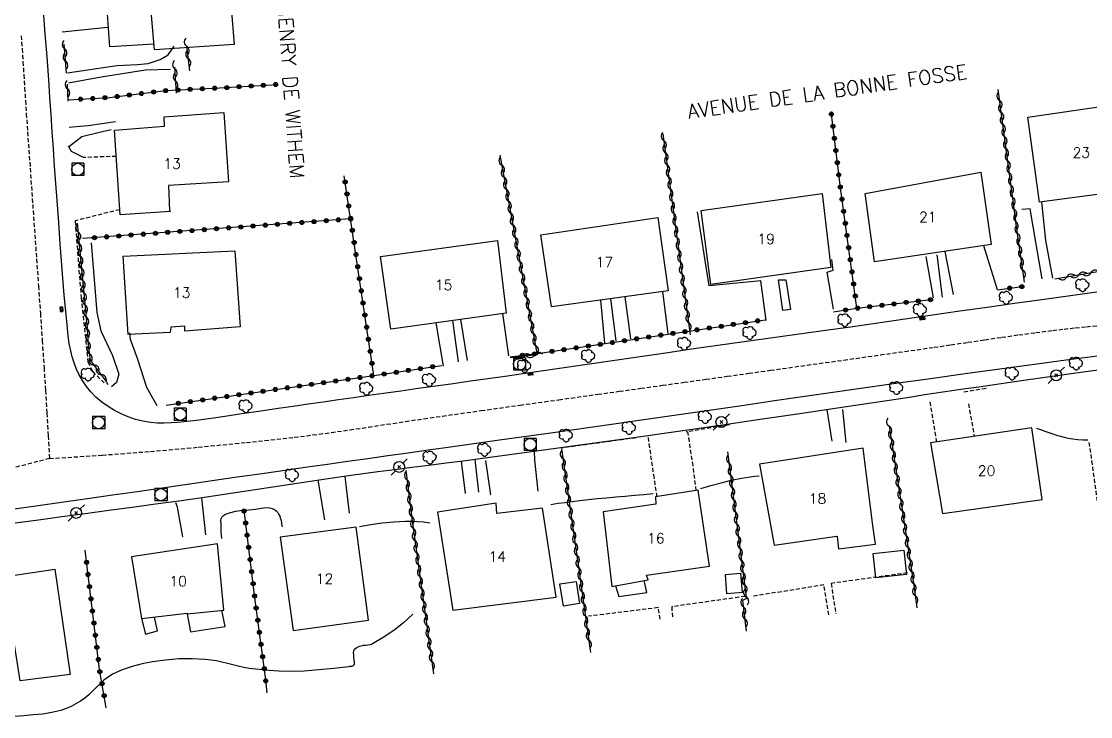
# Model space of a CAD drawing. Header units: millimetres. Extents: x 150997 to 152001, y 151999 to 153001.
# Drawn here: x 151516.8 to 151647.9, y 152318.5 to 152403.7 of the extents above; entities that cross this region are included whole.
import ezdxf
from ezdxf.enums import TextEntityAlignment as Align

# ---------------------------------------------------------------- set-up
doc = ezdxf.new("R2010")
doc.units = ezdxf.units.MM
doc.linetypes.add('DASHED', pattern=[0.75, 0.5, -0.25])
doc.layers.get('0').update_dxf_attribs({"linetype": 'CONTINUOUS'})
for name, color, linetype in [('W0001', 6, 'DASHED'), ('W0014', 7, 'CONTINUOUS'), ('W0017', 7, 'CONTINUOUS'), ('W0101', 7, 'CONTINUOUS'), ('W0104', 1, 'CONTINUOUS'), ('W0112', 1, 'DASHED'), ('W0211', 2, 'CONTINUOUS'), ('W0214', 2, 'CONTINUOUS'), ('W0300', 7, 'CONTINUOUS'), ('W0310', 3, 'CONTINUOUS'), ('W0323', 7, 'CONTINUOUS'), ('W0401', 7, 'CONTINUOUS'), ('W0420', 7, 'CONTINUOUS'), ('W0473', 7, 'CONTINUOUS'), ('W0989', 7, 'CONTINUOUS'), ('W0991', 7, 'CONTINUOUS')]:
    doc.layers.add(name, color=color, linetype=linetype)
doc.styles.get("Standard").update_dxf_attribs({"font": 'romans.shx', "width": 0.85})

# ---------------------------------------------------------------- blocks, each defined once
blk = doc.blocks.new('T473')
for p, q in [((-0.166667, 0.166667), (0.166667, -0.166667)), ((-0.166667, -0.166667), (0.166667, 0.166667)), ((0.500001, 0.500001), (1.000002, 1.000002)), ((-1.000002, -1.000002), (-0.500001, -0.500001))]:
    blk.add_line(p, q)
blk.add_ellipse((0, 0), major_axis=(0.471405, 0.471405), ratio=1, start_param=5.4977871438, end_param=11.780972451)
blk = doc.blocks.new('T420')
for p, q in [((0.75, 0.75), (-0.75, 0.75)), ((-0.75, 0.75), (-0.75, -0.75)), ((0.75, 0.75), (0.75, -0.75)), ((0.75, -0.75), (-0.75, -0.75))]:
    blk.add_line(p, q)
blk.add_ellipse((0, 0), major_axis=(-0.53, 0.53), ratio=1, start_param=3.926991, end_param=10.210176)
blk = doc.blocks.new('T401')
for p, q in [((-0.3, 0.3), (0, 0.3)), ((-0.3, -0.25), (-0.3, 0.3)), ((-0.3, 0.15), (0, 0.15)), ((-0.3, 0), (0, 0)), ((0, 0.3), (0, -0.25)), ((-0.3, -0.15), (0, -0.15)), ((-0.3, -0.25), (-0.3, -0.3)), ((-0.3, -0.3), (0, -0.3)), ((0, -0.3), (0, -0.25))]:
    blk.add_line(p, q)
blk = doc.blocks.new('T300')
for p, q in [((-0.8, 0.51), (-0.86, 0.34)), ((-0.86, 0.34), (-0.86, 0.17)), ((-0.86, 0.17), (-0.74, 0.06)), ((-0.69, 0.63), (-0.8, 0.51)), ((-0.8, -0.06), (-0.74, 0.06)), ((-0.74, 0.06), (-0.69, 0.11)), ((-0.57, 0.69), (-0.69, 0.63)), ((-0.46, 0.69), (-0.57, 0.69)), ((-0.29, 0.63), (-0.46, 0.69)), ((-0.29, 0.63), (-0.17, 0.74)), ((-0.23, 0.57), (-0.29, 0.63)), ((-0.17, 0.74), (-0.06, 0.8)), ((-0.06, 0.8), (0.06, 0.8)), ((0.06, 0.8), (0.23, 0.74)), ((0.23, 0.74), (0.34, 0.63)), ((0.34, 0.63), (0.4, 0.51)), ((0.46, 0.46), (0.34, 0.46)), ((0.4, 0.51), (0.4, 0.46)), ((0.57, 0.4), (0.46, 0.46)), ((0.57, 0.4), (0.69, 0.29)), ((0.69, 0.29), (0.74, 0.17)), ((0.74, 0.06), (0.69, -0.17)), ((0.74, 0.17), (0.74, 0.06)), ((-0.8, -0.17), (-0.8, -0.06)), ((-0.8, -0.23), (-0.8, -0.17)), ((-0.74, -0.34), (-0.8, -0.23)), ((-0.69, -0.4), (-0.74, -0.34)), ((-0.51, -0.46), (-0.69, -0.4)), ((-0.4, -0.46), (-0.51, -0.46)), ((-0.4, -0.46), (-0.34, -0.46)), ((-0.34, -0.46), (-0.34, -0.4)), ((-0.34, -0.51), (-0.34, -0.46)), ((-0.29, -0.63), (-0.34, -0.51)), ((-0.17, -0.74), (-0.29, -0.63)), ((-0.06, -0.8), (-0.17, -0.74)), ((0.06, -0.8), (-0.06, -0.8)), ((0.17, -0.74), (0.06, -0.8)), ((0.23, -0.69), (0.17, -0.74)), ((0.29, -0.46), (0.23, -0.46)), ((0.29, -0.63), (0.23, -0.69)), ((0.46, -0.4), (0.29, -0.46)), ((0.34, -0.51), (0.29, -0.63)), ((0.34, -0.51), (0.34, -0.46)), ((0.57, -0.34), (0.46, -0.4)), ((0.63, -0.29), (0.57, -0.34)), ((0.69, -0.17), (0.63, -0.29))]:
    blk.add_line(p, q)
blk = doc.blocks.new('t310o')
at = {"color": 0, "linetype": 'Continuous'}
for centre, start, end in [((-0.5, 0.38), 216.8699, 323.1304), ((0.5, -0.37), 36.8699, 143.1303)]:
    blk.add_arc(centre, 0.625, start, end, dxfattribs=at)
blk = doc.blocks.new('t323o')
at = {"color": 0, "linetype": 'Continuous'}
for radius in [0.25, 0.15]:
    blk.add_circle((0, 0), radius, dxfattribs=at)

msp = doc.modelspace()

# ---------------------------------------------------------------- linework, layer by layer
at = {"layer": 'W0001'}
for points in [[(151516.78, 152401.95), (151516.88, 152400.35), (151516.99, 152398.76), (151517.09, 152397.17), (151517.19, 152395.58), (151517.29, 152393.99), (151517.4, 152392.39), (151517.55, 152390.17), (151517.71, 152387.94), (151517.87, 152385.72), (151518.02, 152383.49), (151518.18, 152381.27), (151518.34, 152379.04), (151518.5, 152376.82), (151518.65, 152374.6), (151518.89, 152371.26), (151519.12, 152367.93), (151519.35, 152364.6), (151519.57, 152361.27), (151519.74, 152358.48), (151519.92, 152355.7), (151520.08, 152352.91), (151520.24, 152350.13)], [(151520.24, 152350.13), (151526.72, 152350.55), (151532.62, 152351), (151538.51, 152351.52), (151544.39, 152352.1), (151550.27, 152352.74), (151552.55, 152353.02), (151554.82, 152353.32), (151557.09, 152353.64), (151559.36, 152353.98), (151561.63, 152354.33), (151563.9, 152354.67), (151566.17, 152355.01), (151568.44, 152355.34), (151573.2, 152356.01), (151577.96, 152356.68), (151582.72, 152357.34), (151587.48, 152358.01), (151590.13, 152358.38), (151592.78, 152358.74), (151595.43, 152359.11), (151598.08, 152359.48), (151600.73, 152359.85), (151603.38, 152360.21), (151606.02, 152360.58), (151608.67, 152360.95), (151613.17, 152361.58), (151617.66, 152362.2), (151622.16, 152362.84), (151626.65, 152363.47), (151628.73, 152363.77), (151630.81, 152364.07), (151632.89, 152364.38), (151634.97, 152364.69), (151637.05, 152365), (151639.13, 152365.29), (151641.21, 152365.57), (151643.3, 152365.84), (151644.68, 152366), (151646.06, 152366.15), (151647.44, 152366.29), (151648.82, 152366.43)], [(151520.24, 152350.13), (151514.73, 152348.7), (151510.66, 152347.82), (151506.57, 152347), (151502.48, 152346.22), (151498.39, 152345.48), (151496.08, 152345.1), (151493.76, 152344.75), (151491.44, 152344.43), (151489.12, 152344.12), (151486.8, 152343.82), (151484.48, 152343.51), (151482.16, 152343.19), (151479.85, 152342.85), (151476.06, 152342.28), (151472.27, 152341.71), (151468.48, 152341.1), (151464.71, 152340.37), (151459.07, 152339.12), (151453.45, 152337.75), (151447.87, 152336.25), (151442.32, 152334.63)]]:
    msp.add_lwpolyline(points, dxfattribs=at)
at = {"layer": 'W0014'}
for points in [[(151653.08, 152371.15), (151647.52, 152370.37), (151641.96, 152369.6), (151638.61, 152369.13), (151635.25, 152368.66), (151631.9, 152368.18), (151628.55, 152367.7), (151625.2, 152367.22), (151621.85, 152366.73), (151618.49, 152366.25), (151615.14, 152365.78), (151612.79, 152365.45), (151610.45, 152365.12), (151608.1, 152364.79), (151605.75, 152364.46), (151603.4, 152364.14), (151601.05, 152363.81), (151598.71, 152363.48), (151596.36, 152363.14), (151594.1, 152362.82), (151591.84, 152362.49), (151589.58, 152362.16), (151587.32, 152361.82), (151585.06, 152361.49), (151582.8, 152361.16), (151580.54, 152360.83), (151578.28, 152360.51), (151576.14, 152360.2), (151574.01, 152359.9), (151571.88, 152359.6), (151569.74, 152359.3), (151567.61, 152359), (151565.47, 152358.7), (151563.34, 152358.4), (151561.21, 152358.1), (151559.36, 152357.84), (151557.51, 152357.57), (151555.67, 152357.31), (151553.82, 152357.04), (151551.97, 152356.78), (151550.13, 152356.51), (151548.28, 152356.25), (151546.43, 152355.99), (151543.83, 152355.6), (151541.22, 152355.19), (151538.61, 152354.82), (151535.98, 152354.56), (151535.15, 152354.5), (151534.31, 152354.46), (151533.47, 152354.46), (151532.62, 152354.54), (151531.7, 152354.7), (151530.8, 152354.93), (151529.91, 152355.23), (151529.05, 152355.6), (151528.22, 152356.02), (151527.42, 152356.51), (151526.65, 152357.05), (151525.94, 152357.66), (151525.33, 152358.3), (151524.77, 152358.98), (151524.27, 152359.7), (151523.83, 152360.47), (151523.5, 152361.16), (151523.25, 152361.88), (151523.04, 152362.61), (151522.85, 152363.35), (151522.67, 152364.25), (151522.55, 152365.16), (151522.45, 152366.08), (151522.35, 152366.99), (151522.04, 152370.14), (151521.79, 152373.31), (151521.56, 152376.47), (151521.33, 152379.63), (151521.17, 152381.75), (151521.02, 152383.86), (151520.87, 152385.97), (151520.73, 152388.09), (151520.58, 152390.2), (151520.44, 152392.32), (151520.29, 152394.43), (151520.14, 152396.55), (151519.94, 152399.36), (151519.73, 152402.18), (151519.52, 152404.99)], [(151514.8, 152343.78), (151516.82, 152344.07), (151518.84, 152344.36), (151520.85, 152344.64), (151522.87, 152344.93), (151524.89, 152345.22), (151527.95, 152345.66), (151531.02, 152346.1), (151534.08, 152346.54), (151537.15, 152346.98), (151540.21, 152347.42), (151543.28, 152347.87), (151546.34, 152348.31), (151549.41, 152348.74), (151551.88, 152349.1), (151554.34, 152349.44), (151556.81, 152349.79), (151559.28, 152350.14), (151561.75, 152350.49), (151564.22, 152350.83), (151566.68, 152351.18), (151569.15, 152351.53), (151575.44, 152352.41), (151581.72, 152353.3), (151588.01, 152354.18), (151594.29, 152355.08), (151598.01, 152355.61), (151601.73, 152356.15), (151605.45, 152356.69), (151609.17, 152357.23), (151612.89, 152357.77), (151616.61, 152358.31), (151620.33, 152358.85), (151624.05, 152359.37), (151628.29, 152359.96), (151632.54, 152360.55), (151636.79, 152361.12), (151641.04, 152361.7), (151644.92, 152362.22), (151648.8, 152362.74)], [(151651.68, 152361.32), (151647.31, 152360.74), (151642.95, 152360.14), (151638.59, 152359.52), (151634.23, 152358.9), (151632.02, 152358.58), (151629.82, 152358.25), (151627.62, 152357.92), (151625.42, 152357.59), (151623.21, 152357.26), (151621.01, 152356.92), (151618.81, 152356.59), (151616.6, 152356.26), (151612, 152355.58), (151607.41, 152354.9), (151602.8, 152354.22), (151598.2, 152353.55), (151591.92, 152352.67), (151585.63, 152351.8), (151579.35, 152350.94), (151573.06, 152350.09), (151570.97, 152349.82), (151568.88, 152349.55), (151566.78, 152349.28), (151564.69, 152349.02), (151562.6, 152348.75), (151560.51, 152348.48), (151558.42, 152348.2), (151556.33, 152347.92), (151554.15, 152347.61), (151551.98, 152347.29), (151549.81, 152346.96), (151547.65, 152346.63), (151545.48, 152346.29), (151543.31, 152345.96), (151541.14, 152345.64), (151538.97, 152345.33), (151536.1, 152344.92), (151533.23, 152344.52), (151530.37, 152344.13), (151527.5, 152343.75), (151524.63, 152343.36), (151521.76, 152342.97), (151518.89, 152342.58), (151516.03, 152342.19)]]:
    msp.add_lwpolyline(points, dxfattribs=at)
at = {"layer": 'W0017'}
for points in [[(151527.37, 152402.99), (151521.8, 152402.42)], [(151522.45, 152397.4), (151528.51, 152398.3), (151531.05, 152398.45), (151532.34, 152398.54), (151533.8, 152399.06), (151534.79, 152399.62), (151535.52, 152400.68)], [(151535.09, 152397.83), (151532.03, 152397.73), (151526.59, 152396.87), (151522.56, 152396.14)], [(151522.56, 152388.36), (151524.22, 152389.6), (151526.21, 152390.1), (151527.81, 152390.45)], [(151528.34, 152391.41), (151525, 152390.93), (151523.53, 152390.78), (151522.64, 152390.73)], [(151524.4, 152387.05), (151522.94, 152387.79), (151522.56, 152388.44)], [(151643.3, 152372.25), (151642.46, 152376.84), (151641.94, 152381.57)], [(151608.15, 152367.06), (151607.49, 152371.92), (151601.14, 152371.31), (151599.74, 152380.39)], [(151642.01, 152372.17), (151641.26, 152376.41), (151640.51, 152380.76), (151639.49, 152380.65)], [(151525.35, 152376.59), (151526.04, 152368.04), (151526.55, 152365.78), (151527.96, 152362.78), (151528.75, 152360.48), (151528.45, 152359.45), (151527.83, 152358.93)], [(151636.52, 152370.83), (151634.86, 152376.22)], [(151627.74, 152374.89), (151628.61, 152369.82)], [(151629.76, 152369.93), (151629.11, 152375.09)], [(151630.07, 152375.52), (151631.06, 152370.23)], [(151616.41, 152368.43), (151615.64, 152372.99), (151616.35, 152373.21), (151616.18, 152374.52)], [(151587.81, 152369.54), (151588.33, 152364.26)], [(151589.73, 152364.57), (151589.08, 152369.71)], [(151590.79, 152369.95), (151591.52, 152364.79)], [(151596.14, 152365.46), (151595.48, 152370.59)], [(151567.61, 152366.75), (151568.52, 152361.47)], [(151570.42, 152361.99), (151569.71, 152367.05)], [(151570.65, 152367.18), (151571.49, 152362.15)], [(151576.58, 152362.71), (151575.83, 152367.91)], [(151533.46, 152356.58), (151532.18, 152358.83), (151531.04, 152362.38), (151530.17, 152364.73), (151530.11, 152365.53)], [(151616.25, 152352.24), (151615.64, 152356.11)], [(151617.5, 152356.14), (151617.92, 152352.08)], [(151571.25, 152345.86), (151570.79, 152349.79)], [(151572.42, 152350.01), (151572.88, 152346.02)], [(151573.71, 152349.88), (151574.35, 152345.66)], [(151580.17, 152346.13), (151579.76, 152349.93), (151579.73, 152350.99)], [(151554.01, 152342.63), (151553.2, 152347.47)], [(151556.47, 152347.93), (151557.01, 152343.42)], [(151536.58, 152340.55), (151535.95, 152344.18), (151535.73, 152344.7)], [(151538.9, 152345.32), (151539.37, 152340.77)]]:
    msp.add_lwpolyline(points, dxfattribs=at)
msp.add_lwpolyline([(151610.55, 152372.04), (151611.11, 152368.41), (151610.17, 152368.28), (151609.67, 152372.05)], close=True, dxfattribs=at)
at = {"layer": 'W0101'}
for points in [[(151542.91, 152400.89), (151533.13, 152400.22), (151532.33, 152409.2), (151542.14, 152409.94)], [(151653.35, 152383.11), (151641.67, 152381.58), (151640.23, 152391.98), (151652.01, 152393.71)], [(151535.08, 152380.4), (151528.91, 152380), (151528.22, 152390.4), (151534.35, 152390.88), (151534.32, 152392.04), (151541.64, 152392.56), (151542.2, 152384.06), (151534.82, 152383.62), (151534.97, 152380.48)], [(151635.75, 152376.35), (151621.44, 152374.25), (151620.28, 152382.64), (151634.46, 152385.23)], [(151616.07, 152373.53), (151601.37, 152371.45), (151600.18, 152380.54), (151615.03, 152382.64)], [(151596.12, 152370.68), (151581.82, 152368.71), (151580.49, 152377.55), (151594.86, 152379.7)], [(151576.25, 152367.97), (151562.12, 152365.98), (151560.82, 152374.88), (151575.19, 152376.85)], [(151543.64, 152366.28), (151536.86, 152365.73), (151536.83, 152366.35), (151535.14, 152366.24), (151535.06, 152365.59), (151529.89, 152365.34), (151529.28, 152374.94), (151542.99, 152375.58)], [(151640.71, 152353.89), (151628.29, 152352.04), (151629.77, 152343.39), (151642.01, 152345.11)], [(151620.05, 152351.41), (151607.31, 152349.42), (151609.14, 152339.51), (151616.83, 152340.62), (151616.86, 152340.57), (151617.01, 152339.05), (151621.56, 152339.65), (151621.19, 152342.19)], [(151601.2, 152336.92), (151599.81, 152346.24), (151594.58, 152345.42), (151594.62, 152344.53), (151588.16, 152343.6), (151589.21, 152334.45), (151593.69, 152335.26), (151593.47, 152335.85)], [(151580.71, 152344.04), (151575.12, 152343.39), (151575.03, 152344.65), (151567.85, 152343.55), (151569.73, 152331.56), (151582.4, 152333.15)], [(151559.38, 152330.32), (151557.85, 152341.73), (151548.54, 152340.49), (151550.14, 152329.05)], [(151541.61, 152331.56), (151540.83, 152339.67), (151530.3, 152338.09), (151531.53, 152330.51), (151537.12, 152331.16), (151537.12, 152331.08)], [(151520.91, 152336.57), (151522.76, 152323.67), (151516.64, 152322.89), (151515.88, 152327.86), (151510.69, 152327.17), (151510.28, 152331.86), (151515.19, 152332.63), (151514.88, 152335.65)]]:
    msp.add_lwpolyline(points, close=True, dxfattribs=at)
at = {"layer": 'W0104'}
for points in [[(151533.07, 152400.92), (151527.64, 152400.61), (151527.17, 152407.52), (151532.43, 152408.07)], [(151589.68, 152334.54), (151590.07, 152333.21), (151593.49, 152333.7), (151593.19, 152335.17)], [(151537.12, 152331.05), (151537.52, 152328.89), (151541.8, 152329.53), (151541.39, 152331.53)], [(151531.53, 152330.51), (151532, 152328.59), (151533.48, 152328.99), (151533.11, 152330.69)]]:
    msp.add_lwpolyline(points, dxfattribs=at)
for points in [[(151625.35, 152335.93), (151621.61, 152335.51), (151621.27, 152338.47), (151625.02, 152338.89)], [(151605.18, 152333.7), (151603.33, 152333.56), (151603.14, 152335.92), (151604.99, 152336.06)], [(151584.83, 152335.06), (151585.26, 152332.37), (151583.27, 152332.05), (151582.85, 152334.75), (151584.83, 152335.06)]]:
    msp.add_lwpolyline(points, close=True, dxfattribs=at)
at = {"layer": 'W0112'}
for points in [[(151528.43, 152387.17), (151524.4, 152387.03)], [(151528.86, 152380.64), (151523.39, 152379.27)], [(151523.39, 152379.22), (151524.12, 152369.84), (151524.96, 152361.98), (151525.53, 152360.79), (151527.11, 152359.26)], [(151635.11, 152358.7), (151632.22, 152358.26)], [(151629.08, 152352.15), (151628.26, 152357.2)], [(151632.97, 152356.82), (151633.66, 152352.83)], [(151603.63, 152354.25), (151598.32, 152353.4)], [(151592.19, 152352.67), (151583.02, 152351.41)], [(151593.66, 152352.7), (151594.31, 152348.13), (151594.74, 152345.44)], [(151599.57, 152346.2), (151599.18, 152349.23), (151598.54, 152353.42)], [(151647.74, 152352.1), (151649.27, 152341.04)], [(151625.48, 152336.11), (151616.1, 152334.82), (151616.7, 152331.11)], [(151615.85, 152330.98), (151615.23, 152334.64), (151606.34, 152333.21)], [(151605.56, 152333.23), (151596.56, 152331.96), (151596.65, 152330.54)], [(151595.13, 152330.44), (151594.92, 152331.85), (151586.37, 152330.8)]]:
    msp.add_lwpolyline(points, dxfattribs=at)
at = {"layer": 'W0211'}
for points in [[(151641.32, 152353.87), (151641.81, 152353.68), (151642.31, 152353.5), (151642.81, 152353.32), (151643.31, 152353.16), (151643.77, 152353.01), (151644.23, 152352.86), (151644.7, 152352.73), (151645.17, 152352.63), (151645.77, 152352.53), (151646.38, 152352.47), (151646.99, 152352.43), (151647.6, 152352.42)], [(151600.13, 152346.46), (151601.37, 152346.84), (151602.61, 152347.17), (151603.87, 152347.47), (151605.13, 152347.73), (151605.66, 152347.82), (151606.19, 152347.89), (151606.73, 152347.95), (151607.27, 152347.99)], [(151581.75, 152344.5), (151582.62, 152344.64), (151583.5, 152344.76), (151584.37, 152344.88), (151585.25, 152344.99), (151586.36, 152345.11), (151587.47, 152345.22), (151588.58, 152345.32), (151589.69, 152345.42), (151590.84, 152345.53), (151592, 152345.63), (151593.15, 152345.73), (151594.3, 152345.83)], [(151541.38, 152340.33), (151541.34, 152340.74), (151541.31, 152341.16), (151541.29, 152341.57), (151541.3, 152341.99), (151541.29, 152342.11), (151541.28, 152342.23), (151541.27, 152342.35), (151541.27, 152342.47), (151541.27, 152342.59), (151541.29, 152342.72), (151541.32, 152342.85), (151541.38, 152342.96), (151541.57, 152343.16), (151541.81, 152343.3), (151542.06, 152343.39), (151542.3, 152343.46), (151543.09, 152343.67), (151543.9, 152343.78), (151544.71, 152343.85), (151545.51, 152343.92), (151546, 152343.99), (151546.51, 152344.08), (151547.05, 152344.12), (151547.57, 152344.02), (151547.83, 152343.89), (151548.05, 152343.71), (151548.23, 152343.5), (151548.39, 152343.27), (151548.49, 152343.08), (151548.55, 152342.87), (151548.6, 152342.66), (151548.64, 152342.45), (151548.68, 152342.28), (151548.71, 152342.11), (151548.74, 152341.93), (151548.76, 152341.76)], [(151558.25, 152341.8), (151559.65, 152342.06), (151561.05, 152342.26), (151562.46, 152342.39), (151563.87, 152342.46), (151564.63, 152342.46), (151565.39, 152342.42), (151566.14, 152342.36), (151566.89, 152342.25)]]:
    msp.add_lwpolyline(points, dxfattribs=at)
at = {"layer": 'W0214'}
msp.add_lwpolyline([(151564.8, 152331.04), (151563.67, 152329.99), (151562.46, 152329.03), (151561.18, 152328.17), (151559.84, 152327.41), (151559.57, 152327.3), (151559.29, 152327.25), (151559, 152327.22), (151558.72, 152327.19), (151558.43, 152327.13), (151558.13, 152327.04), (151557.85, 152326.9), (151557.61, 152326.68), (151557.52, 152326.5), (151557.5, 152326.3), (151557.51, 152326.1), (151557.52, 152325.92), (151557.52, 152325.79), (151557.54, 152325.65), (151557.57, 152325.51), (151557.59, 152325.38), (151557.61, 152325.23), (151557.62, 152325.09), (151557.6, 152324.94), (151557.55, 152324.8), (151557.52, 152324.75), (151557.48, 152324.72), (151557.43, 152324.7), (151557.39, 152324.68), (151557.28, 152324.65), (151557.16, 152324.63), (151557.05, 152324.62), (151556.94, 152324.61), (151555.11, 152324.39), (151553.29, 152324.21), (151551.46, 152324.08), (151549.62, 152324.04), (151548.39, 152324.06), (151547.17, 152324.13), (151545.95, 152324.25), (151544.73, 152324.4), (151544.06, 152324.51), (151543.39, 152324.66), (151542.72, 152324.82), (151542.06, 152325), (151541.39, 152325.17), (151540.72, 152325.32), (151540.04, 152325.43), (151539.35, 152325.51), (151537.73, 152325.59), (151536.1, 152325.56), (151534.47, 152325.43), (151532.86, 152325.2), (151531.61, 152324.95), (151530.37, 152324.64), (151529.15, 152324.23), (151527.98, 152323.68), (151527.43, 152323.34), (151526.92, 152322.95), (151526.44, 152322.52), (151525.98, 152322.07), (151525.52, 152321.62), (151525.05, 152321.18), (151524.56, 152320.77), (151524.04, 152320.39), (151523.47, 152320.05), (151522.88, 152319.74), (151522.28, 152319.48), (151521.65, 152319.26), (151520.53, 152318.98), (151519.39, 152318.81), (151518.24, 152318.7), (151517.11, 152318.6), (151515.91, 152318.49)], dxfattribs=at)
at = {"layer": 'W0310'}
for points in [[(151522.31, 152397.36), (151522.06, 152400.92)], [(151537.44, 152397.68), (151537.08, 152400.68)], [(151535.8, 152394.91), (151535.62, 152398.11)], [(151522.41, 152396.02), (151522.51, 152393.95)], [(151639.83, 152371.76), (151638.78, 152379.15), (151638.77, 152379.26), (151636.58, 152395.37)], [(151595.47, 152389.95), (151598.81, 152365.31)], [(151575.48, 152387.31), (151580.07, 152362.86), (151576.73, 152362.48)], [(151527.45, 152359.17), (151527.1, 152359.72), (151525.29, 152362.18), (151525.02, 152364), (151524.89, 152366.11), (151523.67, 152378.99)], [(151649.77, 152373.2), (151643.53, 152372.14)], [(151623.23, 152354.09), (151626.28, 152334.31), (151626.62, 152331.83)], [(151583.03, 152351.33), (151585.12, 152336.83), (151586.59, 152326.37)], [(151603.42, 152350.95), (151605.69, 152333.12), (151605.67, 152332.91), (151605.25, 152332.72), (151605.71, 152328.98)], [(151563.95, 152348.66), (151564.72, 152342.49), (151567.35, 152323.75)]]:
    msp.add_lwpolyline(points, dxfattribs=at)
at = {"layer": 'W0323'}
for points in [[(151522.55, 152394.1), (151527.62, 152394.4), (151534.5, 152395.24), (151541.1, 152395.56), (151548.25, 152395.99)], [(151619.28, 152368.56), (151617.25, 152383.31), (151616.12, 152392.67)], [(151560.02, 152360.3), (151557.18, 152379.5), (151556.4, 152384.8)], [(151557.18, 152379.5), (151524.27, 152377.1)], [(151636.52, 152370.83), (151639.81, 152371.25)], [(151616.4, 152368.1), (151619.28, 152368.56), (151628.4, 152369.63)], [(151580.38, 152363.04), (151608.08, 152367.15)], [(151576.75, 152362.6), (151580.38, 152363.04)], [(151534.56, 152356.69), (151560.02, 152360.3), (151568.38, 152361.55)], [(151546.94, 152321.39), (151546.76, 152323.01), (151545.43, 152333.04), (151544.1, 152343.81)], [(151527.21, 152319.57), (151526.38, 152324.26), (151524.61, 152338.89)]]:
    msp.add_lwpolyline(points, dxfattribs=at)

# ---------------------------------------------------------------- block references
at = {"layer": 'W0300'}
for p in [(151646.96, 152371.37), (151637.59, 152369.83), (151627.04, 152368.34), (151617.79, 152367.08), (151606.14, 152365.52), (151598.11, 152364.2), (151586.35, 152362.69), (151578.5, 152361.46), (151646.18, 152361.77), (151524.98, 152360.42), (151566.83, 152359.75), (151638.31, 152360.55), (151559.13, 152358.68), (151624.14, 152358.77), (151544.33, 152356.54), (151600.67, 152355.21), (151583.61, 152352.95), (151591.34, 152353.87), (151566.91, 152350.25), (151573.61, 152351.2), (151550.01, 152348.08)]:
    msp.add_blockref('T300', p, dxfattribs=at)
at = {"layer": 'W0310'}
for p, rotation in [((151522.1, 152400.35), 94.07533725685288), ((151537.08, 152400.66), 96.85408848996607), ((151522.2, 152398.85), 94.07533725685288), ((151537.26, 152399.17), 96.85408848996607), ((151535.63, 152397.91), 93.24543936056384), ((151535.71, 152396.41), 93.24543936056384), ((151522.44, 152395.45), 272.797423674299), ((151636.76, 152394.04), 97.74668224477213), ((151636.97, 152392.56), 97.74668224477213), ((151637.17, 152391.07), 97.74668224477213), ((151637.37, 152389.59), 97.74668224477213), ((151595.58, 152389.1), 277.7283407943565), ((151637.57, 152388.1), 97.74668224477213), ((151595.79, 152387.61), 277.7283407943565), ((151575.71, 152386.09), 280.6380149714738), ((151595.99, 152386.12), 277.7283407943565), ((151637.78, 152386.61), 97.74668224477213), ((151575.99, 152384.61), 280.6380149714738), ((151596.19, 152384.64), 277.7283407943565), ((151637.98, 152385.13), 97.74668224477213), ((151576.26, 152383.14), 280.6380149714738), ((151596.39, 152383.15), 277.7283407943565), ((151638.18, 152383.64), 97.74668224477213), ((151576.54, 152381.67), 280.6380149714738), ((151596.59, 152381.66), 277.7283407943565), ((151638.38, 152382.15), 97.74668224477213), ((151576.82, 152380.19), 280.6380149714738), ((151596.79, 152380.18), 277.7283407943565), ((151638.58, 152380.67), 97.74668224477213), ((151638.78, 152379.18), 92.6506896857043), ((151523.78, 152377.9), 95.37566792715022), ((151577.09, 152378.72), 280.6380149714738), ((151597, 152378.69), 277.7283407943565), ((151638.99, 152377.7), 98.09107549150687), ((151523.92, 152376.41), 95.37566792715022), ((151577.37, 152377.24), 280.6380149714738), ((151597.2, 152377.21), 277.7283407943565), ((151524.06, 152374.91), 95.37566792715022), ((151577.65, 152375.77), 280.6380149714738), ((151597.4, 152375.72), 277.7283407943565), ((151639.2, 152376.21), 98.09107549150687), ((151577.92, 152374.29), 280.6380149714738), ((151597.6, 152374.23), 277.7283407943565), ((151639.41, 152374.73), 98.09107549150687), ((151524.2, 152373.42), 95.37566792715022), ((151578.2, 152372.82), 280.6380149714738), ((151597.8, 152372.75), 277.7283407943565), ((151639.62, 152373.24), 98.09107549150687), ((151647.97, 152372.89), 189.5649813758647), ((151524.34, 152371.93), 95.37566792715022), ((151578.48, 152371.35), 280.6380149714738), ((151598, 152371.26), 277.7283407943565), ((151645.01, 152372.39), 189.5649813758647), ((151646.49, 152372.64), 189.5649813758647), ((151524.48, 152370.43), 95.37566792715022), ((151578.75, 152369.87), 280.6380149714738), ((151598.21, 152369.77), 277.7283407943565), ((151524.62, 152368.94), 95.37566792715022), ((151579.03, 152368.4), 280.6380149714738), ((151524.76, 152367.45), 95.37566792715022), ((151598.41, 152368.29), 277.7283407943565), ((151524.9, 152365.95), 93.48538074945637), ((151579.31, 152366.92), 280.6380149714738), ((151598.61, 152366.8), 277.7283407943565), ((151524.99, 152364.46), 93.48538074945637), ((151579.59, 152365.45), 280.6380149714738), ((151579.86, 152363.98), 280.6380149714738), ((151525.17, 152362.97), 98.67265145255244), ((151578.22, 152362.65), 186.4323221815879), ((151579.71, 152362.82), 186.4323221815879), ((151525.71, 152361.61), 126.3143742150126), ((151526.6, 152360.41), 126.3143742150126), ((151623.23, 152354.08), 278.7781501651468), ((151623.46, 152352.59), 278.7781501651468), ((151583.2, 152350.13), 278.2152536111707), ((151623.69, 152351.11), 278.7781501651468), ((151603.59, 152349.54), 277.2582538324691), ((151623.92, 152349.63), 278.7781501651468), ((151564.09, 152347.53), 277.0427916911555), ((151583.42, 152348.65), 278.2152536111707), ((151603.78, 152348.05), 277.2582538324691), ((151624.15, 152348.15), 278.7781501651468), ((151583.63, 152347.16), 278.2152536111707), ((151603.97, 152346.57), 277.2582538324691), ((151624.37, 152346.66), 278.7781501651468), ((151564.28, 152346.04), 277.0427916911555), ((151583.84, 152345.68), 278.2152536111707), ((151604.16, 152345.08), 277.2582538324691), ((151624.6, 152345.18), 278.7781501651468), ((151564.46, 152344.55), 277.0427916911555), ((151584.06, 152344.19), 278.2152536111707), ((151604.35, 152343.59), 277.2582538324691), ((151624.83, 152343.7), 278.7781501651468), ((151564.65, 152343.06), 277.0427916911555), ((151584.27, 152342.71), 278.2152536111707), ((151625.06, 152342.22), 278.7781501651468), ((151564.84, 152341.57), 277.9918329485278), ((151584.49, 152341.22), 278.2152536111707), ((151604.54, 152342.1), 277.2582538324691), ((151565.05, 152340.09), 277.9918329485278), ((151584.7, 152339.74), 278.2152536111707), ((151604.73, 152340.61), 277.2582538324691), ((151625.29, 152340.73), 278.7781501651468), ((151565.26, 152338.6), 277.9918329485278), ((151584.92, 152338.26), 278.2152536111707), ((151604.92, 152339.13), 277.2582538324691), ((151625.52, 152339.25), 278.7781501651468), ((151565.47, 152337.12), 277.9918329485278), ((151605.11, 152337.64), 277.2582538324691), ((151625.75, 152337.77), 278.7781501651468), ((151565.68, 152335.63), 277.9918329485278), ((151585.13, 152336.77), 277.9782977039894), ((151605.3, 152336.15), 277.2582538324691), ((151625.98, 152336.29), 278.7781501651468), ((151585.34, 152335.29), 277.9782977039894), ((151605.49, 152334.66), 277.2582538324691), ((151626.21, 152334.8), 278.7781501651468), ((151565.89, 152334.15), 277.9918329485278), ((151585.55, 152333.8), 277.9782977039894), ((151605.68, 152333.17), 277.2582538324691), ((151626.42, 152333.32), 277.7926935358208), ((151566.1, 152332.66), 277.9918329485278), ((151585.76, 152332.31), 277.9782977039894), ((151605.34, 152331.96), 277.0513071395467), ((151566.3, 152331.17), 277.9918329485278), ((151585.96, 152330.83), 277.9782977039894), ((151605.53, 152330.47), 277.0513071395467), ((151566.51, 152329.69), 277.9918329485278), ((151586.17, 152329.34), 277.9782977039894), ((151566.72, 152328.2), 277.9918329485278), ((151586.38, 152327.86), 277.9782977039894), ((151566.93, 152326.72), 277.9918329485278), ((151567.14, 152325.23), 277.9918329485278)]:
    msp.add_blockref('t310o', p, dxfattribs=dict(at, rotation=rotation))
at = {"layer": 'W0323'}
for p, rotation in [((151537.49, 152395.39), 2.774963865411693), ((151538.99, 152395.46), 2.774963865411693), ((151540.49, 152395.53), 2.774963865411693), ((151541.99, 152395.61), 3.463575889100957), ((151543.48, 152395.71), 3.463575889100957), ((151544.98, 152395.8), 3.463575889100957), ((151546.48, 152395.89), 3.463575889100957), ((151547.97, 152395.98), 3.463575889100957), ((151524.05, 152394.19), 3.375736971436125), ((151525.55, 152394.27), 3.375736971436125), ((151527.05, 152394.36), 3.375736971436125), ((151528.54, 152394.51), 7.001843956486342), ((151530.03, 152394.69), 7.001843956486342), ((151531.52, 152394.88), 7.001843956486342), ((151533.01, 152395.06), 7.001843956486342), ((151534.49, 152395.24), 7.001843956486342), ((151535.99, 152395.31), 2.774963865411693), ((151616.15, 152392.35), 96.89233749308144), ((151616.33, 152390.87), 96.89233749308144), ((151616.51, 152389.38), 96.89233749308144), ((151616.69, 152387.89), 96.89233749308144), ((151616.87, 152386.4), 96.89233749308144), ((151617.05, 152384.91), 96.89233749308144), ((151556.51, 152384.04), 98.3938872056391), ((151556.73, 152382.56), 98.3938872056391), ((151617.23, 152383.42), 96.89233749308144), ((151556.95, 152381.08), 98.3938872056391), ((151617.44, 152381.93), 97.84766104169208), ((151557.17, 152379.59), 98.3938872056391), ((151617.64, 152380.45), 97.84766104169208), ((151540.72, 152378.3), 184.1843248801057), ((151542.22, 152378.41), 184.1843248801057), ((151543.71, 152378.52), 184.1843248801057), ((151545.21, 152378.63), 184.1843248801057), ((151546.71, 152378.74), 184.1843248801057), ((151548.2, 152378.85), 184.1843248801057), ((151549.7, 152378.96), 184.1843248801057), ((151551.19, 152379.07), 184.1843248801057), ((151552.69, 152379.18), 184.1843248801057), ((151554.19, 152379.28), 184.1843248801057), ((151555.68, 152379.39), 184.1843248801057), ((151557.18, 152379.5), 184.1843248801057), ((151617.85, 152378.96), 97.84766104169208), ((151525.76, 152377.21), 184.1843248801057), ((151527.26, 152377.31), 184.1843248801057), ((151528.75, 152377.42), 184.1843248801057), ((151530.25, 152377.53), 184.1843248801057), ((151531.75, 152377.64), 184.1843248801057), ((151533.24, 152377.75), 184.1843248801057), ((151534.74, 152377.86), 184.1843248801057), ((151536.23, 152377.97), 184.1843248801057), ((151537.73, 152378.08), 184.1843248801057), ((151539.23, 152378.19), 184.1843248801057), ((151557.39, 152378.11), 98.41604664127573), ((151618.05, 152377.48), 97.84766104169208), ((151557.61, 152376.62), 98.41604664127573), ((151618.26, 152375.99), 97.84766104169208), ((151557.83, 152375.14), 98.41604664127573), ((151618.46, 152374.5), 97.84766104169208), ((151558.05, 152373.66), 98.41604664127573), ((151558.26, 152372.17), 98.41604664127573), ((151618.67, 152373.02), 97.84766104169208), ((151558.48, 152370.69), 98.41604664127573), ((151618.87, 152371.53), 97.84766104169208), ((151638.01, 152371.02), 7.418739332919228), ((151639.5, 152371.21), 7.418739332919228), ((151558.7, 152369.21), 98.41604664127573), ((151619.08, 152370.05), 97.84766104169208), ((151625.32, 152369.27), 6.666096519214961), ((151626.81, 152369.44), 6.666096519214961), ((151628.3, 152369.61), 6.666096519214961), ((151617.88, 152368.33), 9.142976220414674), ((151619.36, 152368.57), 6.666096519214961), ((151620.85, 152368.74), 6.666096519214961), ((151622.34, 152368.92), 6.666096519214961), ((151623.83, 152369.09), 6.666096519214961), ((151558.92, 152367.72), 98.41604664127573), ((151604.12, 152366.57), 8.439189905662136), ((151605.61, 152366.79), 8.439189905662136), ((151607.09, 152367.01), 8.439189905662136), ((151559.14, 152366.24), 98.41604664127573), ((151595.22, 152365.25), 8.439189905662136), ((151596.71, 152365.47), 8.439189905662136), ((151598.19, 152365.69), 8.439189905662136), ((151599.67, 152365.91), 8.439189905662136), ((151601.16, 152366.13), 8.439189905662136), ((151602.64, 152366.35), 8.439189905662136), ((151559.36, 152364.75), 98.41604664127573), ((151586.32, 152363.92), 8.439189905662136), ((151587.8, 152364.14), 8.439189905662136), ((151589.29, 152364.36), 8.439189905662136), ((151590.77, 152364.58), 8.439189905662136), ((151592.25, 152364.81), 8.439189905662136), ((151593.74, 152365.03), 8.439189905662136), ((151559.58, 152363.27), 98.41604664127573), ((151578.24, 152362.78), 6.977572146570236), ((151579.73, 152362.96), 6.977572146570236), ((151581.87, 152363.26), 8.439189905662136), ((151583.35, 152363.48), 8.439189905662136), ((151584.84, 152363.7), 8.439189905662136), ((151559.8, 152361.79), 98.41604664127573), ((151567.23, 152361.38), 8.479135119028), ((151558.32, 152360.06), 8.076850282433167), ((151559.81, 152360.27), 8.076850282433167), ((151561.29, 152360.49), 8.479135119028), ((151562.78, 152360.71), 8.479135119028), ((151564.26, 152360.93), 8.479135119028), ((151565.74, 152361.15), 8.479135119028), ((151549.41, 152358.8), 8.076850282433167), ((151550.9, 152359.01), 8.076850282433167), ((151552.38, 152359.22), 8.076850282433167), ((151553.87, 152359.43), 8.076850282433167), ((151555.35, 152359.64), 8.076850282433167), ((151556.84, 152359.85), 8.076850282433167), ((151539.02, 152357.32), 8.076850282433167), ((151540.5, 152357.53), 8.076850282433167), ((151541.99, 152357.74), 8.076850282433167), ((151543.47, 152357.95), 8.076850282433167), ((151544.96, 152358.16), 8.076850282433167), ((151546.44, 152358.38), 8.076850282433167), ((151547.93, 152358.59), 8.076850282433167), ((151536.05, 152356.9), 8.076850282433167), ((151537.53, 152357.11), 8.076850282433167), ((151544.11, 152343.71), 97.0307638064609), ((151544.3, 152342.22), 97.0307638064609), ((151544.48, 152340.73), 97.0307638064609), ((151544.67, 152339.24), 97.0307638064609), ((151544.85, 152337.75), 97.0307638064609), ((151524.79, 152337.4), 96.8881805431145), ((151524.97, 152335.91), 96.8881805431145), ((151545.03, 152336.27), 97.0307638064609), ((151525.15, 152334.42), 96.8881805431145), ((151545.22, 152334.78), 97.0307638064609), ((151525.33, 152332.93), 96.8881805431145), ((151545.4, 152333.29), 97.0307638064609), ((151525.51, 152331.45), 96.8881805431145), ((151545.59, 152331.8), 97.5418410456388), ((151525.69, 152329.96), 96.8881805431145), ((151545.79, 152330.31), 97.5418410456388), ((151525.87, 152328.47), 96.8881805431145), ((151545.99, 152328.83), 97.5418410456388), ((151546.19, 152327.34), 97.5418410456388), ((151526.05, 152326.98), 96.8881805431145), ((151546.38, 152325.85), 97.5418410456388), ((151526.23, 152325.49), 96.8881805431145), ((151526.42, 152324), 100.05425702637), ((151546.58, 152324.37), 97.5418410456388), ((151526.69, 152322.52), 100.05425702637), ((151546.77, 152322.88), 96.47757460977108), ((151526.95, 152321.05), 100.05425702637)]:
    msp.add_blockref('t323o', p, dxfattribs=dict(at, rotation=rotation))
at = {"layer": 'W0401'}
for p, rotation in [((151521.86, 152368.44), 5.639704500523538), ((151627.29, 152367.45), 98.2082474537092), ((151579.24, 152360.65), 98.19425922628895)]:
    msp.add_blockref('T401', p, dxfattribs=dict(at, rotation=rotation))
at = {"layer": 'W0420'}
for p in [(151523.72, 152385.58), (151577.89, 152361.71), (151536.27, 152355.55), (151526.26, 152354.54), (151579.2, 152351.85), (151533.91, 152345.7)]:
    msp.add_blockref('T420', p, dxfattribs=at)
at = {"layer": 'W0473'}
for p in [(151643.72, 152360.33), (151602.65, 152354.61), (151563.13, 152349.1), (151523.52, 152343.46)]:
    msp.add_blockref('T473', p, dxfattribs=at)

# ---------------------------------------------------------------- texts
at = {"layer": 'W0989'}
for s, rotation, p in [('AVENUE HENRY DE WITHEM', 274.1454, (151547.49, 152415.84)), ('AVENUE DE LA BONNE FOSSE   ', 8.208, (151598.62, 152391.79))]:
    msp.add_text(s, height=1.75, rotation=rotation, dxfattribs=at).set_placement(p)
at = {"layer": 'W0991'}
for s, p in [('23', (151646.8, 152387.64)), ('13', (151535.27, 152386.28)), ('21', (151627.97, 152379.74)), ('19', (151608.15, 152377.05)), ('17', (151588.31, 152374.21)), ('15', (151568.58, 152371.41)), ('13', (151536.45, 152370.46)), ('20', (151635.18, 152348.64)), ('18', (151614.45, 152345.23)), ('16', (151594.61, 152340.35)), ('14', (151575.17, 152338.11)), ('10', (151536.03, 152335.09)), ('12', (151553.98, 152335.39))]:
    msp.add_text(s, height=1.25, dxfattribs=at).set_placement(p, align=Align.MIDDLE_CENTER)

doc.saveas('drawing.dxf')
